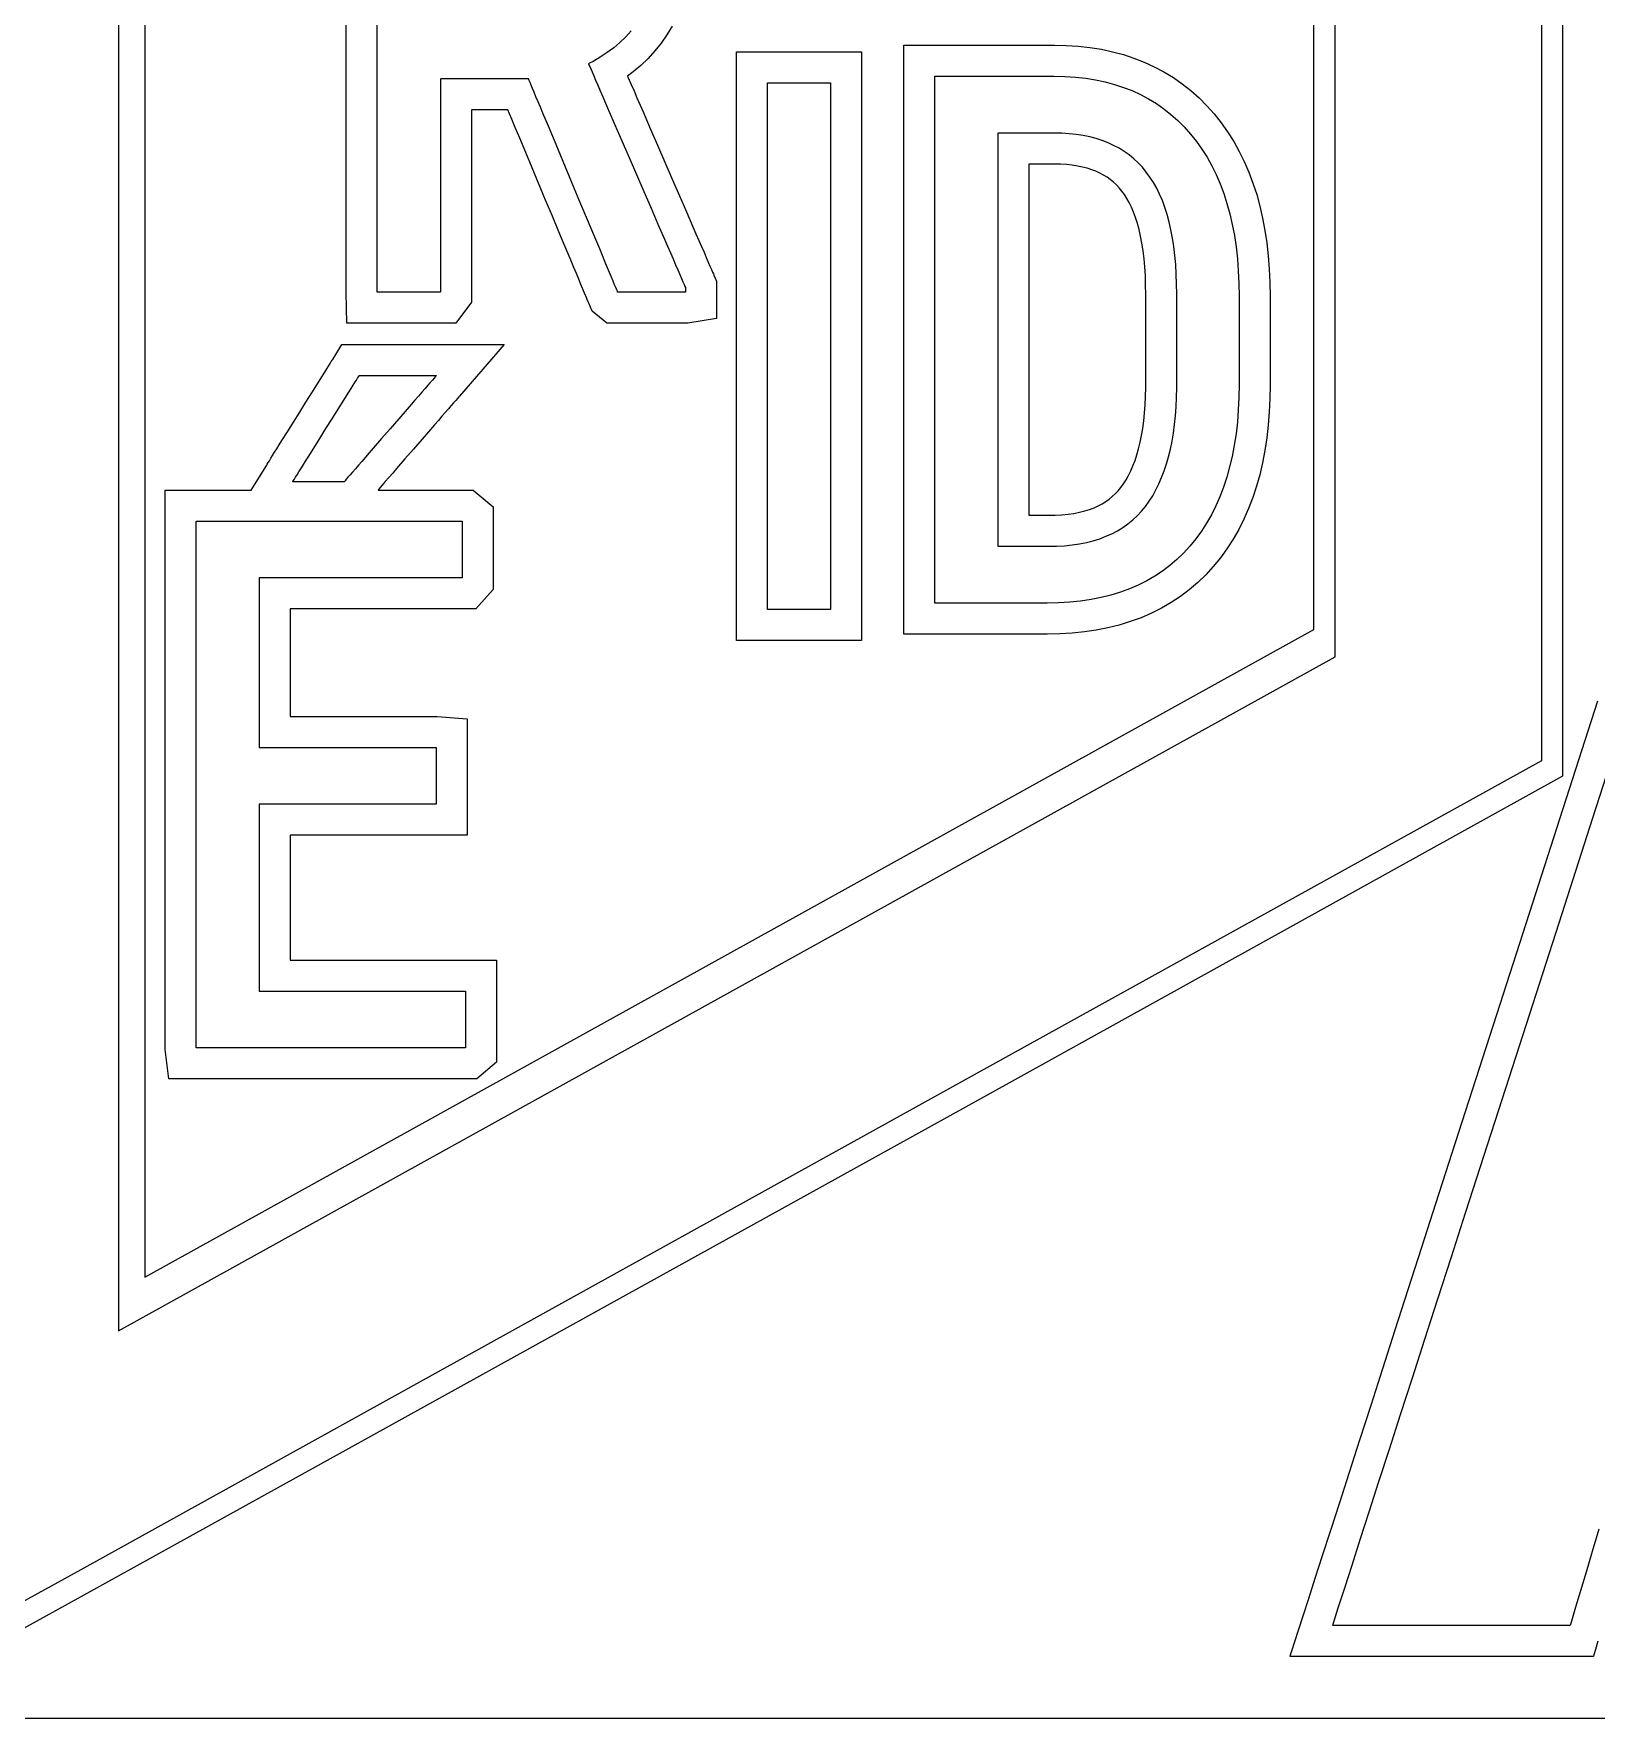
# Model space of a CAD drawing. Header units: inches. Extents: x 24 to 2828, y 12 to 613.
# Drawn here: x 516.4 to 667.7, y 12.5 to 175.6 of the extents above; entities that cross this region are included whole.
import ezdxf

# ---------------------------------------------------------------- set-up
doc = ezdxf.new("R2010")
doc.units = ezdxf.units.IN
doc.header["$MEASUREMENT"] = 0
doc.layers.add('Capa 1', color=7, linetype='Continuous', lineweight=0)

msp = doc.modelspace()

# ---------------------------------------------------------------- linework, layer by layer
at = {"color": 4}
for p, q in [((529.08, 128.36), (529.08, 131.44)), ((529.08, 131.44), (532.12, 131.44)), ((532.12, 131.44), (532.24, 131.44)), ((532.24, 131.44), (532.44, 131.44)), ((532.44, 131.44), (532.71, 131.44)), ((532.71, 131.44), (533.06, 131.44)), ((533.06, 131.44), (533.46, 131.44)), ((533.46, 131.44), (533.93, 131.44)), ((533.93, 131.44), (534.45, 131.44)), ((534.45, 131.44), (535.03, 131.44)), ((535.03, 131.44), (535.66, 131.44)), ((535.66, 131.44), (537.05, 131.44)), ((537.05, 131.44), (537.41, 131.44)), ((549.7, 131.44), (550.8, 131.44)), ((550.8, 131.44), (552.38, 131.44)), ((552.38, 131.44), (553.82, 131.44)), ((553.82, 131.44), (554.48, 131.44)), ((554.48, 131.44), (555.09, 131.44)), ((555.09, 131.44), (555.65, 131.44)), ((555.65, 131.44), (556.15, 131.44)), ((556.15, 131.44), (556.6, 131.44)), ((556.6, 131.44), (556.99, 131.44)), ((556.99, 131.44), (557.31, 131.44)), ((557.31, 131.44), (557.55, 131.44)), ((557.55, 131.44), (557.73, 131.44)), ((557.73, 131.44), (558.92, 131.44)), ((558.92, 131.44), (560.84, 129.82)), ((560.84, 129.82), (560.84, 128.35)), ((529.08, 128.12), (529.08, 128.36)), ((529.08, 127.72), (529.08, 128.12)), ((529.08, 127.18), (529.08, 127.72)), ((560.84, 128.35), (560.84, 128.21)), ((560.84, 128.21), (560.84, 128.01)), ((560.84, 128.01), (560.84, 127.77)), ((560.84, 127.77), (560.84, 127.17)), ((529.08, 126.51), (529.08, 127.18)), ((529.08, 125.7), (529.08, 126.51)), ((529.08, 124.77), (529.08, 125.7)), ((560.84, 127.17), (560.84, 126.46)), ((560.84, 126.46), (560.84, 125.69)), ((560.84, 125.69), (560.84, 124.93)), ((529.08, 123.73), (529.08, 124.77)), ((560.84, 124.93), (560.84, 124.22)), ((560.84, 124.22), (560.84, 123.62)), ((529.08, 122.59), (529.08, 123.73)), ((529.08, 121.35), (529.08, 122.59)), ((560.84, 123.62), (560.84, 123.37)), ((560.84, 123.37), (560.84, 123.18)), ((560.84, 123.18), (560.84, 123.04)), ((560.84, 123.04), (560.84, 121.8)), ((529.08, 120.02), (529.08, 121.35)), ((560.84, 121.8), (559.16, 119.94)), ((529.08, 118.61), (529.08, 120.02)), ((541.97, 119.94), (541.18, 119.94)), ((541.18, 119.94), (541.18, 119.77)), ((541.18, 119.77), (541.18, 118.79)), ((543.14, 119.94), (541.97, 119.94)), ((544.4, 119.94), (543.14, 119.94)), ((547.09, 119.94), (544.4, 119.94)), ((549.84, 119.94), (547.09, 119.94)), ((551.19, 119.94), (549.84, 119.94)), ((552.47, 119.94), (551.19, 119.94)), ((553.67, 119.94), (552.47, 119.94)), ((554.77, 119.94), (553.67, 119.94)), ((555.74, 119.94), (554.77, 119.94)), ((556.55, 119.94), (555.74, 119.94)), ((556.9, 119.94), (556.55, 119.94)), ((557.19, 119.94), (556.9, 119.94)), ((557.43, 119.94), (557.19, 119.94)), ((557.62, 119.94), (557.43, 119.94)), ((557.76, 119.94), (557.62, 119.94)), ((559.16, 119.94), (557.76, 119.94)), ((529.08, 117.12), (529.08, 118.61)), ((541.18, 118.79), (541.18, 117.74)), ((541.18, 117.74), (541.18, 115.49)), ((529.08, 115.57), (529.08, 117.12)), ((529.08, 113.96), (529.08, 115.57)), ((541.18, 115.49), (541.18, 113.19)), ((529.08, 112.3), (529.08, 113.96)), ((541.18, 113.19), (541.18, 112.07)), ((529.08, 108.86), (529.08, 112.3)), ((541.18, 112.07), (541.18, 111)), ((541.18, 111), (541.18, 109.99)), ((541.18, 109.99), (541.18, 109.51)), ((541.18, 109.51), (542.16, 109.51)), ((542.16, 109.51), (543.23, 109.51)), ((543.23, 109.51), (544.37, 109.51)), ((544.37, 109.51), (546.76, 109.51)), ((546.76, 109.51), (549.15, 109.51)), ((549.15, 109.51), (550.29, 109.51)), ((550.29, 109.51), (551.36, 109.51)), ((551.36, 109.51), (552.35, 109.51)), ((552.35, 109.51), (553.24, 109.51)), ((553.24, 109.51), (554, 109.51)), ((554, 109.51), (554.61, 109.51)), ((554.61, 109.51), (555.05, 109.51)), ((555.05, 109.51), (555.2, 109.51)), ((555.2, 109.51), (555.42, 109.51)), ((555.42, 109.51), (558.34, 109.27)), ((529.08, 105.32), (529.08, 108.86)), ((558.34, 109.27), (558.34, 106.44)), ((558.34, 106.44), (558.34, 106.32)), ((558.34, 106.32), (558.34, 106.15)), ((558.34, 106.15), (558.34, 105.65)), ((529.08, 98.18), (529.08, 105.32)), ((558.34, 105.65), (558.34, 105)), ((558.34, 105), (558.34, 104.27)), ((558.34, 104.27), (558.34, 102.75)), ((558.34, 102.75), (558.34, 102.07)), ((558.34, 102.07), (558.34, 101.51)), ((558.34, 101.51), (558.34, 101.3)), ((558.34, 101.3), (558.34, 101.14)), ((558.34, 101.14), (558.34, 101.04)), ((558.34, 101.04), (558.34, 98.01)), ((529.08, 94.7), (529.08, 98.18)), ((541.82, 98.01), (541.18, 98.01)), ((541.18, 98.01), (541.18, 97.86)), ((542.87, 98.01), (541.82, 98.01)), ((543.99, 98.01), (542.87, 98.01)), ((545.16, 98.01), (543.99, 98.01)), ((547.56, 98.01), (545.16, 98.01)), ((549.91, 98.01), (547.56, 98.01)), ((551.01, 98.01), (549.91, 98.01)), ((552.03, 98.01), (551.01, 98.01)), ((552.96, 98.01), (552.03, 98.01)), ((553.76, 98.01), (552.96, 98.01)), ((554.42, 98.01), (553.76, 98.01)), ((554.92, 98.01), (554.42, 98.01)), ((555.1, 98.01), (554.92, 98.01)), ((555.23, 98.01), (555.1, 98.01)), ((555.32, 98.01), (555.23, 98.01)), ((558.34, 98.01), (555.32, 98.01)), ((541.18, 97.86), (541.18, 96.81)), ((541.18, 96.81), (541.18, 95.68)), ((529.08, 91.36), (529.08, 94.7)), ((541.18, 95.68), (541.18, 94.48)), ((541.18, 94.48), (541.18, 91.96)), ((529.08, 89.77), (529.08, 91.36)), ((541.18, 91.96), (541.18, 89.45)), ((529.08, 88.24), (529.08, 89.77)), ((529.08, 86.78), (529.08, 88.24)), ((541.18, 89.45), (541.18, 88.25)), ((541.18, 88.25), (541.18, 87.12)), ((529.08, 85.4), (529.08, 86.78)), ((541.18, 87.12), (541.18, 86.07)), ((529.08, 84.09), (529.08, 85.4)), ((541.18, 86.07), (541.18, 85.92)), ((541.18, 85.92), (541.3, 85.92)), ((541.3, 85.92), (542.42, 85.92)), ((542.42, 85.92), (543.64, 85.92)), ((543.64, 85.92), (544.95, 85.92)), ((544.95, 85.92), (546.31, 85.92)), ((546.31, 85.92), (549.11, 85.92)), ((549.11, 85.92), (551.85, 85.92)), ((551.85, 85.92), (553.13, 85.92)), ((553.13, 85.92), (554.32, 85.92)), ((554.32, 85.92), (555.4, 85.92)), ((555.4, 85.92), (556.33, 85.92)), ((556.33, 85.92), (557.1, 85.92)), ((557.1, 85.92), (557.42, 85.92)), ((557.42, 85.92), (557.68, 85.92)), ((557.68, 85.92), (557.9, 85.92)), ((557.9, 85.92), (558.05, 85.92)), ((558.05, 85.92), (558.15, 85.92)), ((558.15, 85.92), (561.18, 85.92)), ((561.18, 85.92), (561.18, 82.89)), ((529.08, 82.88), (529.08, 84.09)), ((529.08, 81.77), (529.08, 82.88)), ((529.08, 80.77), (529.08, 81.77)), ((561.18, 82.89), (561.18, 82.79)), ((561.18, 82.79), (561.18, 82.63)), ((561.18, 82.63), (561.18, 82.42)), ((561.18, 82.42), (561.18, 81.86)), ((561.18, 81.86), (561.18, 81.18)), ((529.08, 79.88), (529.08, 80.77)), ((561.18, 81.18), (561.18, 79.66)), ((529.08, 79.12), (529.08, 79.88)), ((529.08, 78.49), (529.08, 79.12)), ((529.08, 78), (529.08, 78.49)), ((561.18, 79.66), (561.18, 78.93)), ((561.18, 78.93), (561.18, 78.28)), ((529.08, 77.65), (529.08, 78)), ((529.08, 77.27), (529.08, 77.65)), ((529.44, 74.42), (529.08, 77.27)), ((561.18, 78.28), (561.18, 77.78)), ((561.18, 77.78), (561.18, 77.61)), ((561.18, 77.61), (561.18, 77.49)), ((561.18, 77.49), (561.18, 76.03)), ((561.18, 76.03), (559.26, 74.42)), ((532.15, 74.42), (529.44, 74.42)), ((532.3, 74.42), (532.15, 74.42)), ((532.53, 74.42), (532.3, 74.42)), ((532.83, 74.42), (532.53, 74.42)), ((533.2, 74.42), (532.83, 74.42)), ((533.63, 74.42), (533.2, 74.42)), ((534.13, 74.42), (533.63, 74.42)), ((534.68, 74.42), (534.13, 74.42)), ((535.28, 74.42), (534.68, 74.42)), ((536.62, 74.42), (535.28, 74.42)), ((538.13, 74.42), (536.62, 74.42)), ((539.77, 74.42), (538.13, 74.42)), ((541.5, 74.42), (539.77, 74.42)), ((545.13, 74.42), (541.5, 74.42)), ((548.75, 74.42), (545.13, 74.42)), ((550.49, 74.42), (548.75, 74.42)), ((552.12, 74.42), (550.49, 74.42)), ((553.63, 74.42), (552.12, 74.42)), ((554.98, 74.42), (553.63, 74.42)), ((555.58, 74.42), (554.98, 74.42)), ((556.13, 74.42), (555.58, 74.42)), ((556.62, 74.42), (556.13, 74.42)), ((557.06, 74.42), (556.62, 74.42)), ((557.42, 74.42), (557.06, 74.42)), ((557.72, 74.42), (557.42, 74.42)), ((557.95, 74.42), (557.72, 74.42)), ((558.1, 74.42), (557.95, 74.42)), ((559.26, 74.42), (558.1, 74.42))]:
    msp.add_line(p, q, dxfattribs=at)
msp.add_line((823.83, 12.51), (23.83, 12.51))
at = {"layer": 'Capa 1', "color": 6}
for points in [[(578.19, 176.35), (577.67, 175.51), (577.1, 174.71), (576.49, 173.95), (575.84, 173.23), (575.14, 172.55), (574.4, 171.92), (573.86, 171.52), (573.96, 171.29), (574.21, 170.71), (574.49, 170.08), (574.77, 169.41), (575.39, 167.98), (576.06, 166.44), (576.76, 164.83), (578.19, 161.54), (578.89, 159.93), (579.56, 158.37), (580.19, 156.92), (580.48, 156.25), (580.76, 155.61), (581.02, 155.01), (581.26, 154.46), (581.47, 153.96), (581.67, 153.51), (581.83, 153.12), (581.97, 152.8), (582.09, 152.54), (582.17, 152.36), (582.21, 152.25), (582.47, 151.65), (582.47, 151.02), (582.47, 151), (582.47, 150.78), (582.47, 150.66), (582.47, 148.05), (579.71, 147.6), (579.38, 147.6), (579.21, 147.6), (578.96, 147.6), (578.64, 147.6), (578.27, 147.6), (577.4, 147.6), (575.43, 147.6), (574.5, 147.6), (574.08, 147.6), (573.71, 147.6), (573.4, 147.6), (573.16, 147.6), (572.99, 147.6), (571.85, 147.6), (570.43, 148.76), (570.11, 149.52), (570.05, 149.66), (569.96, 149.88), (569.84, 150.16), (569.7, 150.5), (569.53, 150.9), (569.34, 151.35), (569.13, 151.85), (568.9, 152.4), (568.66, 152.99), (568.39, 153.62), (567.83, 154.98), (567.22, 156.43), (566.58, 157.96), (565.92, 159.52), (564.62, 162.63), (564, 164.12), (563.42, 165.51), (562.89, 166.77), (562.65, 167.35), (562.43, 167.88), (562.28, 168.24), (561.19, 168.24), (558.74, 168.24), (558.74, 168.15), (558.74, 167.55), (558.74, 166.25), (558.74, 164.83), (558.74, 163.32), (558.74, 160.2), (558.74, 158.64), (558.74, 157.13), (558.74, 155.71), (558.74, 154.39), (558.74, 153.78), (558.74, 153.22), (558.74, 152.7), (558.74, 152.22), (558.74, 151.8), (558.74, 151.44), (558.74, 151.14), (558.74, 150.9), (558.74, 150.73), (558.74, 149.62), (557.22, 147.6), (555.62, 147.6), (555.44, 147.6), (555.2, 147.6), (554.89, 147.6), (554.53, 147.6), (554.13, 147.6), (553.25, 147.6), (551.41, 147.6), (550.62, 147.6), (550.29, 147.6), (550.01, 147.6), (549.8, 147.6), (549.66, 147.6), (546.68, 147.6), (546.61, 150.58), (546.61, 150.67), (546.61, 150.78), (546.61, 150.93), (546.61, 151.13), (546.61, 151.37), (546.61, 151.65), (546.61, 151.97), (546.61, 152.73), (546.61, 153.64), (546.61, 154.69), (546.61, 155.87), (546.61, 157.17), (546.61, 158.58), (546.61, 160.08), (546.61, 161.67), (546.61, 163.35), (546.61, 165.09), (546.61, 166.89), (546.61, 168.74), (546.61, 172.54), (546.61, 180.28)], [(667.9, 30.83), (667.25, 28.65), (666.66, 26.65), (666.12, 24.85), (665.65, 23.26), (665.25, 21.91), (665.13, 21.5), (664.66, 21.5), (662.78, 21.5), (660.56, 21.5), (658.08, 21.5), (652.68, 21.5), (647.29, 21.5), (644.81, 21.5), (642.59, 21.5), (642.12, 21.5), (642.13, 21.53), (642.67, 23.2), (643.29, 25.15), (644, 27.35), (644.79, 29.81), (645.66, 32.5), (646.6, 35.43), (647.62, 38.57), (648.7, 41.92), (649.84, 45.47), (651.04, 49.21), (652.3, 53.12), (653.62, 57.2), (654.98, 61.44), (657.85, 70.34), (660.88, 79.73), (664.04, 89.55), (667.31, 99.7), (670.66, 110.1)]]:
    msp.add_lwpolyline(points, dxfattribs=at)
at = {"layer": 'Capa 1', "color": 4}
for points in [[(574.21, 175.9), (573.68, 175.32), (573.12, 174.77), (572.52, 174.26), (571.89, 173.79), (571.22, 173.35), (570.52, 172.94), (570.16, 172.76), (570.07, 172.71), (570.08, 172.7), (570.12, 172.62), (570.19, 172.46), (570.29, 172.22), (570.42, 171.92), (570.58, 171.55), (570.76, 171.12), (570.97, 170.63), (571.21, 170.1), (571.46, 169.51), (571.73, 168.89), (572.02, 168.22), (572.64, 166.79), (573.31, 165.25), (574.01, 163.64), (575.43, 160.35), (576.13, 158.73), (576.8, 157.18), (577.43, 155.73), (577.73, 155.05), (578, 154.41), (578.26, 153.82), (578.5, 153.26), (578.72, 152.76), (578.91, 152.32), (579.08, 151.93), (579.22, 151.6), (579.33, 151.35), (579.41, 151.16), (579.46, 151.05), (579.47, 151.02), (579.47, 151.02), (579.47, 151), (579.47, 150.78), (579.47, 150.66), (579.47, 150.61), (579.47, 150.6), (579.38, 150.6), (579.21, 150.6), (578.96, 150.6), (578.64, 150.6), (578.27, 150.6), (577.4, 150.6), (575.43, 150.6), (574.5, 150.6), (574.08, 150.6), (573.71, 150.6), (573.4, 150.6), (573.16, 150.6), (572.99, 150.6), (572.91, 150.6), (572.9, 150.61), (572.88, 150.68), (572.82, 150.82), (572.73, 151.04), (572.61, 151.31), (572.47, 151.66), (572.3, 152.06), (572.11, 152.51), (571.9, 153.01), (571.67, 153.56), (571.42, 154.15), (571.16, 154.78), (570.59, 156.14), (569.98, 157.59), (569.35, 159.12), (568.69, 160.68), (567.39, 163.79), (566.77, 165.27), (566.19, 166.66), (565.66, 167.93), (565.42, 168.5), (565.2, 169.03), (564.99, 169.52), (564.81, 169.95), (564.66, 170.33), (564.52, 170.65), (564.42, 170.9), (564.34, 171.09), (564.29, 171.2), (564.27, 171.24), (564.27, 171.24), (564.21, 171.24), (564.03, 171.24), (563.74, 171.24), (563.36, 171.24), (562.9, 171.24), (562.38, 171.24), (561.19, 171.24), (558.63, 171.24), (558.03, 171.24), (557.47, 171.24), (556.96, 171.24), (556.53, 171.24), (556.18, 171.24), (555.92, 171.24), (555.77, 171.24), (555.74, 171.23), (555.74, 171.14), (555.74, 170.98), (555.74, 170.75), (555.74, 170.46), (555.74, 170.1), (555.74, 169.69), (555.74, 169.23), (555.74, 168.71), (555.74, 168.15), (555.74, 167.55), (555.74, 166.25), (555.74, 164.83), (555.74, 163.32), (555.74, 160.2), (555.74, 158.64), (555.74, 157.13), (555.74, 155.71), (555.74, 154.39), (555.74, 153.78), (555.74, 153.22), (555.74, 152.7), (555.74, 152.22), (555.74, 151.8), (555.74, 151.44), (555.74, 151.14), (555.74, 150.9), (555.74, 150.73), (555.74, 150.63), (555.72, 150.6), (555.62, 150.6), (555.44, 150.6), (555.2, 150.6), (554.89, 150.6), (554.53, 150.6), (554.13, 150.6), (553.25, 150.6), (551.41, 150.6), (550.62, 150.6), (550.29, 150.6), (550.01, 150.6), (549.8, 150.6), (549.66, 150.6), (549.61, 150.6), (549.61, 150.62), (549.61, 150.67), (549.61, 150.78), (549.61, 150.93), (549.61, 151.13), (549.61, 151.37), (549.61, 151.65), (549.61, 151.97), (549.61, 152.73), (549.61, 153.64), (549.61, 154.69), (549.61, 155.87), (549.61, 157.17), (549.61, 158.58), (549.61, 160.08), (549.61, 161.67), (549.61, 163.35), (549.61, 165.09), (549.61, 166.89), (549.61, 168.74), (549.61, 172.54), (549.61, 180.28)], [(537.41, 131.44), (538.92, 133.86), (538.97, 133.95), (539.06, 134.09), (539.18, 134.28), (539.32, 134.51), (539.49, 134.78), (539.69, 135.09), (539.91, 135.44), (540.14, 135.82), (540.39, 136.22), (540.94, 137.09), (541.52, 138.02), (542.12, 138.98), (542.72, 139.94), (543.3, 140.86), (543.84, 141.73), (544.09, 142.14), (544.33, 142.51), (544.54, 142.86), (544.74, 143.17), (544.91, 143.44), (545.06, 143.68), (545.17, 143.87), (545.26, 144), (545.31, 144.09), (546.21, 145.53), (547.9, 145.53), (547.96, 145.53), (548.06, 145.53), (548.2, 145.53), (548.37, 145.53), (548.57, 145.53), (549.04, 145.53), (549.61, 145.53), (550.24, 145.53), (551.61, 145.53), (552.98, 145.53), (553.61, 145.53), (554.18, 145.53), (554.66, 145.53), (554.85, 145.53), (555.02, 145.53), (555.16, 145.53), (555.26, 145.53), (555.32, 145.53), (561.92, 145.53), (557.59, 140.53), (557.51, 140.45), (557.39, 140.31), (557.23, 140.12), (557.02, 139.89), (556.79, 139.61), (556.52, 139.3), (556.21, 138.95), (555.89, 138.58), (555.54, 138.17), (555.17, 137.75), (554.78, 137.3), (553.98, 136.37), (553.14, 135.41), (552.31, 134.45), (551.5, 133.52), (551.12, 133.08), (550.75, 132.65), (550.4, 132.25), (550.07, 131.87), (549.77, 131.52), (549.7, 131.44)]]:
    msp.add_lwpolyline(points, dxfattribs=at)
for points in [[(596.51, 116.87), (593.49, 116.87), (593.44, 116.87), (593.35, 116.87), (593.24, 116.87), (593.11, 116.87), (592.94, 116.87), (592.55, 116.87), (592.09, 116.87), (591.58, 116.87), (590.46, 116.87), (589.34, 116.87), (588.82, 116.87), (588.36, 116.87), (587.97, 116.87), (587.81, 116.87), (587.67, 116.87), (587.56, 116.87), (587.47, 116.87), (587.42, 116.87), (584.41, 116.87), (584.41, 119.9), (584.41, 120.01), (584.41, 120.19), (584.41, 120.44), (584.41, 120.75), (584.41, 121.13), (584.41, 121.56), (584.41, 122.06), (584.41, 122.61), (584.41, 123.21), (584.41, 123.87), (584.41, 124.57), (584.41, 125.33), (584.41, 126.12), (584.41, 126.96), (584.41, 127.84), (584.41, 128.75), (584.41, 129.7), (584.41, 130.69), (584.41, 131.7), (584.41, 132.74), (584.41, 133.81), (584.41, 136.01), (584.41, 138.28), (584.41, 140.62), (584.41, 145.38), (584.41, 150.13), (584.41, 152.47), (584.41, 154.74), (584.41, 156.94), (584.41, 158.01), (584.41, 159.05), (584.41, 160.07), (584.41, 161.05), (584.41, 162), (584.41, 162.91), (584.41, 163.79), (584.41, 164.63), (584.41, 165.42), (584.41, 166.18), (584.41, 166.88), (584.41, 167.54), (584.41, 168.14), (584.41, 168.69), (584.41, 169.19), (584.41, 169.62), (584.41, 170), (584.41, 170.31), (584.41, 170.56), (584.41, 170.74), (584.41, 170.85), (584.41, 173.88), (587.42, 173.88), (587.47, 173.88), (587.56, 173.88), (587.67, 173.88), (587.81, 173.88), (587.97, 173.88), (588.36, 173.88), (588.82, 173.88), (589.34, 173.88), (590.46, 173.88), (591.58, 173.88), (592.09, 173.88), (592.55, 173.88), (592.94, 173.88), (593.11, 173.88), (593.24, 173.88), (593.35, 173.88), (593.44, 173.88), (593.49, 173.88), (596.51, 173.88), (596.51, 170.85), (596.51, 170.74), (596.51, 170.56), (596.51, 170.31), (596.51, 170), (596.51, 169.62), (596.51, 169.19), (596.51, 168.69), (596.51, 168.14), (596.51, 167.54), (596.51, 166.88), (596.51, 166.18), (596.51, 165.42), (596.51, 164.63), (596.51, 163.79), (596.51, 162.91), (596.51, 162), (596.51, 161.05), (596.51, 160.07), (596.51, 159.05), (596.51, 158.01), (596.51, 156.94), (596.51, 154.74), (596.51, 152.47), (596.51, 150.13), (596.51, 145.38), (596.51, 140.62), (596.51, 138.28), (596.51, 136.01), (596.51, 133.81), (596.51, 132.74), (596.51, 131.7), (596.51, 130.69), (596.51, 129.7), (596.51, 128.75), (596.51, 127.84), (596.51, 126.96), (596.51, 126.12), (596.51, 125.33), (596.51, 124.57), (596.51, 123.87), (596.51, 123.21), (596.51, 122.61), (596.51, 122.06), (596.51, 121.56), (596.51, 121.13), (596.51, 120.75), (596.51, 120.44), (596.51, 120.19), (596.51, 120.01), (596.51, 119.9)], [(609.7, 166), (609.7, 165.97), (609.7, 165.89), (609.7, 165.75), (609.7, 165.55), (609.7, 165.31), (609.7, 165.01), (609.7, 164.67), (609.7, 164.28), (609.7, 163.85), (609.7, 163.38), (609.7, 162.86), (609.7, 162.31), (609.7, 161.72), (609.7, 161.1), (609.7, 160.44), (609.7, 159.75), (609.7, 159.03), (609.7, 158.29), (609.7, 157.52), (609.7, 156.72), (609.7, 155.07), (609.7, 153.34), (609.7, 151.56), (609.7, 149.73), (609.7, 145.99), (609.7, 142.26), (609.7, 140.43), (609.7, 138.65), (609.7, 136.92), (609.7, 135.27), (609.7, 134.47), (609.7, 133.7), (609.7, 132.96), (609.7, 132.24), (609.7, 131.55), (609.7, 130.89), (609.7, 130.27), (609.7, 129.68), (609.7, 129.13), (609.7, 128.61), (609.7, 128.14), (609.7, 127.71), (609.7, 127.32), (609.7, 126.97), (609.7, 126.68), (609.7, 126.44), (609.7, 126.24), (609.7, 126.1), (609.7, 126.01), (609.7, 125.99), (609.71, 125.99), (609.75, 125.99), (609.82, 125.99), (609.91, 125.99), (610.15, 125.99), (610.47, 125.99), (610.84, 125.99), (611.25, 125.99), (612.15, 125.99), (613.05, 125.99), (613.46, 125.99), (613.83, 125.99), (614.15, 125.99), (614.39, 125.99), (614.48, 125.99), (614.55, 125.99), (614.59, 125.99), (614.6, 125.99), (615.39, 126), (616.15, 126.05), (616.89, 126.12), (617.6, 126.23), (618.28, 126.36), (618.94, 126.53), (619.57, 126.73), (620.17, 126.96), (620.74, 127.21), (621.29, 127.5), (621.81, 127.82), (622.3, 128.17), (622.77, 128.55), (623.2, 128.95), (623.62, 129.39), (624, 129.86), (624.36, 130.36), (624.7, 130.89), (625.01, 131.45), (625.3, 132.03), (625.57, 132.65), (625.82, 133.29), (626.04, 133.97), (626.24, 134.67), (626.42, 135.4), (626.58, 136.17), (626.71, 136.96), (626.82, 137.78), (626.91, 138.63), (626.97, 139.5), (627.01, 140.41), (627.03, 141.35), (627.03, 141.37), (627.03, 141.45), (627.03, 141.57), (627.03, 141.74), (627.03, 141.94), (627.03, 142.18), (627.03, 142.46), (627.03, 142.76), (627.03, 143.09), (627.03, 143.45), (627.03, 144.21), (627.03, 145.03), (627.03, 145.87), (627.03, 146.72), (627.03, 147.53), (627.03, 148.3), (627.03, 148.65), (627.03, 148.98), (627.03, 149.29), (627.03, 149.56), (627.03, 149.8), (627.03, 150.01), (627.03, 150.17), (627.03, 150.29), (627.03, 150.37), (627.03, 150.4), (627.02, 151.39), (626.99, 152.34), (626.93, 153.27), (626.85, 154.16), (626.75, 155.02), (626.62, 155.84), (626.47, 156.63), (626.3, 157.39), (626.1, 158.11), (625.88, 158.8), (625.64, 159.46), (625.37, 160.08), (625.09, 160.67), (624.77, 161.22), (624.44, 161.74), (624.08, 162.23), (623.7, 162.69), (623.3, 163.12), (622.87, 163.51), (622.42, 163.88), (621.95, 164.22), (621.45, 164.53), (620.92, 164.81), (620.38, 165.06), (619.81, 165.28), (619.22, 165.47), (618.6, 165.63), (617.96, 165.77), (617.3, 165.87), (616.61, 165.94), (615.9, 165.99), (615.17, 166), (615.15, 166), (615.11, 166), (615.03, 166), (614.93, 166), (614.81, 166), (614.66, 166), (614.31, 166), (613.9, 166), (613.44, 166), (612.43, 166), (611.43, 166), (610.97, 166), (610.55, 166), (610.2, 166), (610.06, 166), (609.93, 166), (609.83, 166), (609.76, 166), (609.72, 166), (609.7, 166)]]:
    msp.add_lwpolyline(points, close=True, dxfattribs=at)
at = {"layer": 'Capa 1', "color": 6}
msp.add_lwpolyline([(600.6, 117.49), (600.6, 120.52), (600.6, 120.63), (600.6, 120.81), (600.6, 121.06), (600.6, 121.37), (600.6, 121.75), (600.6, 122.18), (600.6, 122.68), (600.6, 123.23), (600.6, 123.83), (600.6, 124.49), (600.6, 125.19), (600.6, 125.95), (600.6, 126.74), (600.6, 127.58), (600.6, 128.46), (600.6, 129.37), (600.6, 130.32), (600.6, 131.31), (600.6, 132.32), (600.6, 134.43), (600.6, 136.63), (600.6, 138.9), (600.6, 141.24), (600.6, 146), (600.6, 150.75), (600.6, 153.09), (600.6, 155.36), (600.6, 157.56), (600.6, 159.67), (600.6, 160.68), (600.6, 161.67), (600.6, 162.62), (600.6, 163.53), (600.6, 164.41), (600.6, 165.25), (600.6, 166.04), (600.6, 166.8), (600.6, 167.5), (600.6, 168.16), (600.6, 168.76), (600.6, 169.31), (600.6, 169.81), (600.6, 170.24), (600.6, 170.62), (600.6, 170.93), (600.6, 171.18), (600.6, 171.36), (600.6, 171.47), (600.6, 174.5), (603.63, 174.5), (603.73, 174.5), (603.89, 174.5), (604.1, 174.5), (604.36, 174.5), (604.67, 174.5), (605.02, 174.5), (605.41, 174.5), (605.83, 174.5), (606.28, 174.5), (607.26, 174.5), (608.3, 174.5), (609.38, 174.5), (610.46, 174.5), (611.51, 174.5), (612.48, 174.5), (612.94, 174.5), (613.36, 174.5), (613.75, 174.5), (614.1, 174.5), (614.41, 174.5), (614.67, 174.5), (614.88, 174.5), (615.04, 174.5), (615.13, 174.5), (615.2, 174.5), (616.34, 174.48), (617.49, 174.41), (618.62, 174.28), (619.73, 174.11), (620.81, 173.88), (621.86, 173.6), (622.89, 173.26), (623.89, 172.87), (624.86, 172.43), (625.79, 171.93), (626.7, 171.38), (627.57, 170.77), (628.4, 170.11), (629.19, 169.41), (629.95, 168.65), (630.66, 167.85), (631.34, 167), (631.96, 166.11), (632.55, 165.19), (633.08, 164.23), (633.57, 163.24), (634.01, 162.21), (634.41, 161.15), (634.77, 160.05), (635.08, 158.93), (635.34, 157.77), (635.57, 156.58), (635.75, 155.37), (635.89, 154.12), (635.99, 152.84), (636.05, 151.54), (636.07, 150.22), (636.07, 150.17), (636.07, 150.1), (636.07, 149.99), (636.07, 149.83), (636.07, 149.64), (636.07, 149.41), (636.07, 148.86), (636.07, 148.22), (636.07, 147.49), (636.07, 145.92), (636.07, 144.35), (636.07, 143.63), (636.07, 142.98), (636.07, 142.44), (636.07, 142.21), (636.07, 142.02), (636.07, 141.86), (636.07, 141.74), (636.07, 141.67), (636.07, 141.63), (636.05, 140.31), (635.99, 139), (635.89, 137.72), (635.74, 136.48), (635.56, 135.26), (635.33, 134.08), (635.06, 132.92), (634.75, 131.8), (634.39, 130.71), (633.98, 129.65), (633.53, 128.62), (633.03, 127.63), (632.49, 126.68), (631.89, 125.76), (631.26, 124.88), (630.57, 124.04), (629.84, 123.24), (629.06, 122.49), (628.24, 121.79), (627.38, 121.14), (626.48, 120.54), (625.55, 120), (624.58, 119.51), (623.57, 119.08), (622.53, 118.7), (621.47, 118.37), (620.37, 118.1), (619.24, 117.87), (618.09, 117.7), (616.91, 117.58), (615.7, 117.51), (614.49, 117.49), (614.43, 117.49), (614.34, 117.49), (614.2, 117.49), (614, 117.49), (613.75, 117.49), (613.46, 117.49), (613.13, 117.49), (612.77, 117.49), (611.95, 117.49), (611.03, 117.49), (610.05, 117.49), (609.03, 117.49), (608.02, 117.49), (607.04, 117.49), (606.12, 117.49), (605.3, 117.49), (604.93, 117.49), (604.6, 117.49), (604.31, 117.49), (604.07, 117.49), (603.87, 117.49), (603.72, 117.49), (603.63, 117.49)], close=True, dxfattribs=at)
at = {"layer": 'Capa 1', "color": 5}
msp.add_lwpolyline([(603.6, 120.49), (603.6, 120.52), (603.6, 120.63), (603.6, 120.81), (603.6, 121.06), (603.6, 121.37), (603.6, 121.75), (603.6, 122.18), (603.6, 122.68), (603.6, 123.23), (603.6, 123.83), (603.6, 124.49), (603.6, 125.19), (603.6, 125.95), (603.6, 126.74), (603.6, 127.58), (603.6, 128.46), (603.6, 129.37), (603.6, 130.32), (603.6, 131.31), (603.6, 132.32), (603.6, 134.43), (603.6, 136.63), (603.6, 138.9), (603.6, 141.24), (603.6, 146), (603.6, 150.75), (603.6, 153.09), (603.6, 155.36), (603.6, 157.56), (603.6, 159.67), (603.6, 160.68), (603.6, 161.67), (603.6, 162.62), (603.6, 163.53), (603.6, 164.41), (603.6, 165.25), (603.6, 166.04), (603.6, 166.8), (603.6, 167.5), (603.6, 168.16), (603.6, 168.76), (603.6, 169.31), (603.6, 169.81), (603.6, 170.24), (603.6, 170.62), (603.6, 170.93), (603.6, 171.18), (603.6, 171.36), (603.6, 171.47), (603.6, 171.5), (603.63, 171.5), (603.73, 171.5), (603.89, 171.5), (604.1, 171.5), (604.36, 171.5), (604.67, 171.5), (605.02, 171.5), (605.41, 171.5), (605.83, 171.5), (606.28, 171.5), (607.26, 171.5), (608.3, 171.5), (609.38, 171.5), (610.46, 171.5), (611.51, 171.5), (612.48, 171.5), (612.94, 171.5), (613.36, 171.5), (613.75, 171.5), (614.1, 171.5), (614.41, 171.5), (614.67, 171.5), (614.88, 171.5), (615.04, 171.5), (615.13, 171.5), (615.17, 171.5), (616.21, 171.48), (617.23, 171.42), (618.22, 171.31), (619.18, 171.16), (620.11, 170.96), (621.01, 170.72), (621.88, 170.43), (622.72, 170.11), (623.53, 169.74), (624.31, 169.32), (625.06, 168.86), (625.78, 168.36), (626.47, 167.81), (627.13, 167.22), (627.76, 166.59), (628.37, 165.91), (628.94, 165.2), (629.47, 164.45), (629.96, 163.66), (630.42, 162.84), (630.85, 161.98), (631.23, 161.08), (631.58, 160.16), (631.89, 159.19), (632.17, 158.19), (632.41, 157.16), (632.61, 156.09), (632.77, 154.98), (632.9, 153.84), (632.99, 152.66), (633.05, 151.45), (633.07, 150.2), (633.07, 150.17), (633.07, 150.1), (633.07, 149.99), (633.07, 149.83), (633.07, 149.64), (633.07, 149.41), (633.07, 148.86), (633.07, 148.22), (633.07, 147.49), (633.07, 145.92), (633.07, 144.35), (633.07, 143.63), (633.07, 142.98), (633.07, 142.44), (633.07, 142.21), (633.07, 142.02), (633.07, 141.86), (633.07, 141.74), (633.07, 141.67), (633.07, 141.65), (633.05, 140.4), (632.99, 139.19), (632.9, 138.01), (632.77, 136.87), (632.6, 135.77), (632.4, 134.7), (632.15, 133.67), (631.88, 132.67), (631.56, 131.71), (631.21, 130.79), (630.81, 129.9), (630.39, 129.05), (629.92, 128.24), (629.42, 127.46), (628.88, 126.71), (628.3, 126), (627.69, 125.34), (627.04, 124.71), (626.36, 124.13), (625.65, 123.59), (624.9, 123.09), (624.12, 122.64), (623.31, 122.23), (622.46, 121.87), (621.58, 121.54), (620.66, 121.26), (619.71, 121.02), (618.73, 120.83), (617.71, 120.68), (616.67, 120.57), (615.58, 120.51), (614.47, 120.49), (614.43, 120.49), (614.34, 120.49), (614.2, 120.49), (614, 120.49), (613.75, 120.49), (613.46, 120.49), (613.13, 120.49), (612.77, 120.49), (611.95, 120.49), (611.03, 120.49), (610.05, 120.49), (609.03, 120.49), (608.02, 120.49), (607.04, 120.49), (606.12, 120.49), (605.3, 120.49), (604.93, 120.49), (604.6, 120.49), (604.31, 120.49), (604.07, 120.49), (603.87, 120.49), (603.72, 120.49), (603.63, 120.49), (603.6, 120.49)], close=True, dxfattribs=at)
at = {"layer": 'Capa 1', "color": 1}
for points in [[(593.51, 119.87), (593.49, 119.87), (593.44, 119.87), (593.35, 119.87), (593.24, 119.87), (593.11, 119.87), (592.94, 119.87), (592.55, 119.87), (592.09, 119.87), (591.58, 119.87), (590.46, 119.87), (589.34, 119.87), (588.82, 119.87), (588.36, 119.87), (587.97, 119.87), (587.81, 119.87), (587.67, 119.87), (587.56, 119.87), (587.47, 119.87), (587.42, 119.87), (587.41, 119.87), (587.41, 119.9), (587.41, 120.01), (587.41, 120.19), (587.41, 120.44), (587.41, 120.75), (587.41, 121.13), (587.41, 121.56), (587.41, 122.06), (587.41, 122.61), (587.41, 123.21), (587.41, 123.87), (587.41, 124.57), (587.41, 125.33), (587.41, 126.12), (587.41, 126.96), (587.41, 127.84), (587.41, 128.75), (587.41, 129.7), (587.41, 130.69), (587.41, 131.7), (587.41, 132.74), (587.41, 133.81), (587.41, 136.01), (587.41, 138.28), (587.41, 140.62), (587.41, 145.38), (587.41, 150.13), (587.41, 152.47), (587.41, 154.74), (587.41, 156.94), (587.41, 158.01), (587.41, 159.05), (587.41, 160.07), (587.41, 161.05), (587.41, 162), (587.41, 162.91), (587.41, 163.79), (587.41, 164.63), (587.41, 165.42), (587.41, 166.18), (587.41, 166.88), (587.41, 167.54), (587.41, 168.14), (587.41, 168.69), (587.41, 169.19), (587.41, 169.62), (587.41, 170), (587.41, 170.31), (587.41, 170.56), (587.41, 170.74), (587.41, 170.85), (587.41, 170.88), (587.42, 170.88), (587.47, 170.88), (587.56, 170.88), (587.67, 170.88), (587.81, 170.88), (587.97, 170.88), (588.36, 170.88), (588.82, 170.88), (589.34, 170.88), (590.46, 170.88), (591.58, 170.88), (592.09, 170.88), (592.55, 170.88), (592.94, 170.88), (593.11, 170.88), (593.24, 170.88), (593.35, 170.88), (593.44, 170.88), (593.49, 170.88), (593.51, 170.88), (593.51, 170.85), (593.51, 170.74), (593.51, 170.56), (593.51, 170.31), (593.51, 170), (593.51, 169.62), (593.51, 169.19), (593.51, 168.69), (593.51, 168.14), (593.51, 167.54), (593.51, 166.88), (593.51, 166.18), (593.51, 165.42), (593.51, 164.63), (593.51, 163.79), (593.51, 162.91), (593.51, 162), (593.51, 161.05), (593.51, 160.07), (593.51, 159.05), (593.51, 158.01), (593.51, 156.94), (593.51, 154.74), (593.51, 152.47), (593.51, 150.13), (593.51, 145.38), (593.51, 140.62), (593.51, 138.28), (593.51, 136.01), (593.51, 133.81), (593.51, 132.74), (593.51, 131.7), (593.51, 130.69), (593.51, 129.7), (593.51, 128.75), (593.51, 127.84), (593.51, 126.96), (593.51, 126.12), (593.51, 125.33), (593.51, 124.57), (593.51, 123.87), (593.51, 123.21), (593.51, 122.61), (593.51, 122.06), (593.51, 121.56), (593.51, 121.13), (593.51, 120.75), (593.51, 120.44), (593.51, 120.19), (593.51, 120.01), (593.51, 119.9), (593.51, 119.87)], [(612.7, 163), (612.7, 162.86), (612.7, 162.31), (612.7, 161.72), (612.7, 161.1), (612.7, 160.44), (612.7, 159.75), (612.7, 159.03), (612.7, 158.29), (612.7, 157.52), (612.7, 156.72), (612.7, 155.07), (612.7, 153.34), (612.7, 151.56), (612.7, 149.73), (612.7, 145.99), (612.7, 142.26), (612.7, 140.43), (612.7, 138.65), (612.7, 136.92), (612.7, 135.27), (612.7, 134.47), (612.7, 133.7), (612.7, 132.96), (612.7, 132.24), (612.7, 131.55), (612.7, 130.89), (612.7, 130.27), (612.7, 129.68), (612.7, 129.13), (612.7, 128.99), (613.05, 128.99), (613.46, 128.99), (613.83, 128.99), (614.15, 128.99), (614.39, 128.99), (614.48, 128.99), (614.55, 128.99), (614.57, 128.99), (615.27, 129), (615.91, 129.04), (616.52, 129.1), (617.08, 129.18), (617.62, 129.29), (618.12, 129.42), (618.59, 129.56), (619.02, 129.73), (619.43, 129.91), (619.8, 130.11), (620.16, 130.33), (620.49, 130.56), (620.79, 130.81), (621.08, 131.08), (621.36, 131.37), (621.62, 131.69), (621.88, 132.05), (622.12, 132.43), (622.36, 132.85), (622.58, 133.3), (622.79, 133.78), (622.99, 134.3), (623.17, 134.85), (623.34, 135.44), (623.49, 136.06), (623.63, 136.71), (623.74, 137.4), (623.84, 138.13), (623.92, 138.89), (623.98, 139.68), (624.02, 140.51), (624.03, 141.38), (624.03, 141.45), (624.03, 141.57), (624.03, 141.74), (624.03, 141.94), (624.03, 142.18), (624.03, 142.46), (624.03, 142.76), (624.03, 143.09), (624.03, 143.45), (624.03, 144.21), (624.03, 145.03), (624.03, 145.87), (624.03, 146.72), (624.03, 147.53), (624.03, 148.3), (624.03, 148.65), (624.03, 148.98), (624.03, 149.29), (624.03, 149.56), (624.03, 149.8), (624.03, 150.01), (624.03, 150.17), (624.03, 150.29), (624.03, 150.37), (624.03, 150.38), (624.02, 151.32), (623.99, 152.2), (623.94, 153.04), (623.87, 153.84), (623.77, 154.61), (623.66, 155.33), (623.53, 156.02), (623.38, 156.66), (623.22, 157.26), (623.04, 157.83), (622.85, 158.35), (622.64, 158.83), (622.43, 159.27), (622.2, 159.68), (621.96, 160.05), (621.72, 160.38), (621.46, 160.69), (621.19, 160.98), (620.9, 161.25), (620.6, 161.5), (620.28, 161.72), (619.95, 161.93), (619.59, 162.12), (619.21, 162.3), (618.81, 162.45), (618.37, 162.59), (617.91, 162.71), (617.43, 162.81), (616.91, 162.89), (616.36, 162.95), (615.78, 162.99), (615.14, 163), (615.11, 163), (615.03, 163), (614.93, 163), (614.81, 163), (614.66, 163), (614.31, 163), (613.9, 163), (613.44, 163)], [(547.88, 142.53), (547.9, 142.53), (547.96, 142.53), (548.06, 142.53), (548.2, 142.53), (548.37, 142.53), (548.57, 142.53), (549.04, 142.53), (549.61, 142.53), (550.24, 142.53), (551.61, 142.53), (552.98, 142.53), (553.61, 142.53), (554.18, 142.53), (554.66, 142.53), (554.85, 142.53), (555.02, 142.53), (555.16, 142.53), (555.26, 142.53), (555.32, 142.53), (555.34, 142.53), (555.32, 142.5), (555.24, 142.41), (555.12, 142.27), (554.96, 142.09), (554.76, 141.85), (554.52, 141.58), (554.25, 141.27), (553.95, 140.92), (553.62, 140.54), (553.27, 140.14), (552.9, 139.71), (552.52, 139.27), (551.71, 138.34), (550.88, 137.38), (550.04, 136.42), (549.24, 135.49), (548.85, 135.04), (548.48, 134.62), (548.13, 134.21), (547.81, 133.84), (547.51, 133.49), (547.23, 133.18), (547, 132.9), (546.79, 132.67), (546.63, 132.48), (546.51, 132.34), (546.44, 132.26), (546.41, 132.23), (546.4, 132.23), (546.35, 132.23), (546.2, 132.23), (545.95, 132.23), (545.63, 132.23), (545.26, 132.23), (544.84, 132.23), (543.93, 132.23), (543.02, 132.24), (542.6, 132.24), (542.22, 132.24), (541.9, 132.24), (541.66, 132.24), (541.5, 132.24), (541.46, 132.24), (541.44, 132.24), (541.46, 132.27), (541.52, 132.36), (541.6, 132.5), (541.72, 132.68), (541.87, 132.92), (542.04, 133.19), (542.23, 133.5), (542.45, 133.85), (542.68, 134.23), (542.94, 134.63), (543.48, 135.5), (544.06, 136.43), (544.66, 137.39), (545.26, 138.34), (545.84, 139.27), (546.38, 140.14), (546.64, 140.55), (546.87, 140.92), (547.09, 141.27), (547.28, 141.58), (547.45, 141.85), (547.6, 142.09), (547.72, 142.27), (547.8, 142.41), (547.86, 142.5), (547.88, 142.53)], [(555.34, 101.01), (555.32, 101.01), (555.23, 101.01), (555.1, 101.01), (554.92, 101.01), (554.42, 101.01), (553.76, 101.01), (552.96, 101.01), (552.03, 101.01), (551.01, 101.01), (549.91, 101.01), (547.56, 101.01), (545.16, 101.01), (543.99, 101.01), (542.87, 101.01), (541.82, 101.01), (540.86, 101.01), (540.01, 101.01), (539.3, 101.01), (538.75, 101.01), (538.54, 101.01), (538.37, 101.01), (538.25, 101.01), (538.19, 101.01), (538.18, 101), (538.18, 100.95), (538.18, 100.85), (538.18, 100.69), (538.18, 100.48), (538.18, 100.23), (538.18, 99.59), (538.18, 98.79), (538.18, 97.86), (538.18, 96.81), (538.18, 95.68), (538.18, 94.48), (538.18, 91.96), (538.18, 89.45), (538.18, 88.25), (538.18, 87.12), (538.18, 86.07), (538.18, 85.14), (538.18, 84.34), (538.18, 83.7), (538.18, 83.45), (538.18, 83.24), (538.18, 83.08), (538.18, 82.98), (538.18, 82.93), (538.19, 82.92), (538.27, 82.92), (538.4, 82.92), (538.59, 82.92), (538.84, 82.92), (539.14, 82.92), (539.49, 82.92), (540.32, 82.92), (541.3, 82.92), (542.42, 82.92), (543.64, 82.92), (544.95, 82.92), (546.31, 82.92), (549.11, 82.92), (551.85, 82.92), (553.13, 82.92), (554.32, 82.92), (555.4, 82.92), (556.33, 82.92), (557.1, 82.92), (557.42, 82.92), (557.68, 82.92), (557.9, 82.92), (558.05, 82.92), (558.15, 82.92), (558.18, 82.92), (558.18, 82.89), (558.18, 82.79), (558.18, 82.63), (558.18, 82.42), (558.18, 81.86), (558.18, 81.18), (558.18, 79.66), (558.18, 78.93), (558.18, 78.28), (558.18, 77.78), (558.18, 77.61), (558.18, 77.49), (558.18, 77.43), (558.17, 77.42), (558.1, 77.42), (557.95, 77.42), (557.72, 77.42), (557.42, 77.42), (557.06, 77.42), (556.62, 77.42), (556.13, 77.42), (555.58, 77.42), (554.98, 77.42), (553.63, 77.42), (552.12, 77.42), (550.49, 77.42), (548.75, 77.42), (545.13, 77.42), (541.5, 77.42), (539.77, 77.42), (538.13, 77.42), (536.62, 77.42), (535.28, 77.42), (534.68, 77.42), (534.13, 77.42), (533.63, 77.42), (533.2, 77.42), (532.83, 77.42), (532.53, 77.42), (532.3, 77.42), (532.15, 77.42), (532.08, 77.42), (532.08, 77.46), (532.08, 77.65), (532.08, 78), (532.08, 78.49), (532.08, 79.12), (532.08, 79.88), (532.08, 80.77), (532.08, 81.77), (532.08, 82.88), (532.08, 84.09), (532.08, 85.4), (532.08, 86.78), (532.08, 88.24), (532.08, 89.77), (532.08, 91.36), (532.08, 94.7), (532.08, 98.18), (532.08, 105.32), (532.08, 108.86), (532.08, 112.3), (532.08, 113.96), (532.08, 115.57), (532.08, 117.12), (532.08, 118.61), (532.08, 120.02), (532.08, 121.35), (532.08, 122.59), (532.08, 123.73), (532.08, 124.77), (532.08, 125.7), (532.08, 126.51), (532.08, 127.18), (532.08, 127.72), (532.08, 128.12), (532.08, 128.36), (532.08, 128.44), (532.12, 128.44), (532.24, 128.44), (532.44, 128.44), (532.71, 128.44), (533.06, 128.44), (533.46, 128.44), (533.93, 128.44), (534.45, 128.44), (535.03, 128.44), (535.66, 128.44), (537.05, 128.44), (538.58, 128.44), (540.23, 128.44), (541.97, 128.44), (543.75, 128.44), (547.36, 128.44), (549.12, 128.44), (550.8, 128.44), (552.38, 128.44), (553.82, 128.44), (554.48, 128.44), (555.09, 128.44), (555.65, 128.44), (556.15, 128.44), (556.6, 128.44), (556.99, 128.44), (557.31, 128.44), (557.55, 128.44), (557.73, 128.44), (557.83, 128.44), (557.84, 128.43), (557.84, 128.35), (557.84, 128.21), (557.84, 128.01), (557.84, 127.77), (557.84, 127.17), (557.84, 126.46), (557.84, 125.69), (557.84, 124.93), (557.84, 124.22), (557.84, 123.62), (557.84, 123.37), (557.84, 123.18), (557.84, 123.04), (557.84, 122.96), (557.83, 122.94), (557.76, 122.94), (557.62, 122.94), (557.43, 122.94), (557.19, 122.94), (556.9, 122.94), (556.55, 122.94), (555.74, 122.94), (554.77, 122.94), (553.67, 122.94), (552.47, 122.94), (551.19, 122.94), (549.84, 122.94), (547.09, 122.94), (544.4, 122.94), (543.14, 122.94), (541.97, 122.94), (540.91, 122.94), (539.99, 122.94), (539.23, 122.94), (538.92, 122.94), (538.66, 122.94), (538.45, 122.94), (538.3, 122.94), (538.21, 122.94), (538.18, 122.94), (538.18, 122.91), (538.18, 122.84), (538.18, 122.71), (538.18, 122.53), (538.18, 122.06), (538.18, 121.42), (538.18, 120.66), (538.18, 119.77), (538.18, 118.79), (538.18, 117.74), (538.18, 115.49), (538.18, 113.19), (538.18, 112.07), (538.18, 111), (538.18, 109.99), (538.18, 109.07), (538.18, 108.27), (538.18, 107.58), (538.18, 107.05), (538.18, 106.69), (538.18, 106.58), (538.18, 106.52), (538.23, 106.51), (538.33, 106.51), (538.47, 106.51), (538.91, 106.51), (539.52, 106.51), (540.28, 106.51), (541.17, 106.51), (542.16, 106.51), (543.23, 106.51), (544.37, 106.51), (546.76, 106.51), (549.15, 106.51), (550.29, 106.51), (551.36, 106.51), (552.35, 106.51), (553.24, 106.51), (554, 106.51), (554.61, 106.51), (555.05, 106.51), (555.2, 106.51), (555.29, 106.51), (555.34, 106.5), (555.34, 106.44), (555.34, 106.32), (555.34, 106.15), (555.34, 105.65), (555.34, 105), (555.34, 104.27), (555.34, 102.75), (555.34, 102.07), (555.34, 101.51), (555.34, 101.3), (555.34, 101.14), (555.34, 101.04), (555.34, 101.01)]]:
    msp.add_lwpolyline(points, close=True, dxfattribs=at)
at = {"layer": 'Capa 1'}
msp.add_lwpolyline([(667.81, 19.97), (667.57, 19.17), (667.42, 18.67), (667.37, 18.5), (667.28, 18.5), (667.04, 18.5), (666.11, 18.5), (664.66, 18.5), (662.78, 18.5), (660.56, 18.5), (658.08, 18.5), (652.68, 18.5), (647.29, 18.5), (644.81, 18.5), (642.59, 18.5), (640.71, 18.5), (639.26, 18.5), (638.33, 18.5), (638.08, 18.5), (638, 18.5), (638.05, 18.66), (638.21, 19.15), (638.47, 19.95), (638.82, 21.05), (639.27, 22.45), (639.81, 24.12), (640.44, 26.07), (641.15, 28.27), (641.94, 30.73), (642.81, 33.42), (643.75, 36.35), (644.76, 39.49), (645.84, 42.84), (646.98, 46.39), (648.19, 50.13), (649.45, 54.04), (650.76, 58.12), (652.13, 62.36), (654.99, 71.26), (658.02, 80.65), (661.18, 90.47), (664.45, 100.62), (667.8, 111.02)], dxfattribs=at)
at = {"layer": 'Capa 1', "color": 2}
msp.add_open_spline([(509.26, 24.27), (509.26, 24.27), (509.26, 24.27), (509.26, 24.27), (509.26, 24.27), (515.09, 21.04), (515.09, 21.04), (515.09, 21.04), (520.93, 24.27), (520.93, 24.27), (520.93, 24.27), (520.93, 24.27), (520.93, 24.27), (520.93, 24.27), (608.38, 72.7), (608.38, 72.7), (608.38, 72.7), (664.39, 103.73), (664.39, 103.73), (664.39, 103.73), (664.39, 110.82), (664.39, 110.82), (664.39, 110.82), (664.39, 280.82), (664.39, 280.82), (664.39, 280.82), (664.39, 288.55), (664.39, 288.55), (664.39, 288.55), (657.36, 291.76), (657.36, 291.76), (657.36, 291.76), (640.68, 299.4), (640.68, 299.4), (640.68, 299.4), (515.09, 356.88), (515.09, 356.88), (515.09, 356.88), (389.5, 299.4), (389.5, 299.4), (389.5, 299.4), (372.82, 291.76), (372.82, 291.76), (372.82, 291.76), (365.79, 288.55), (365.79, 288.55), (365.79, 288.55), (365.79, 280.82), (365.79, 280.82), (365.79, 280.82), (365.79, 110.82), (365.79, 110.82), (365.79, 110.82), (365.79, 103.73), (365.79, 103.73), (365.79, 103.73), (421.8, 72.7), (421.8, 72.7), (421.8, 72.7), (509.26, 24.27), (509.26, 24.27)], degree=3, knots=[0, 0, 0, 0, 1, 1, 1, 2, 2, 2, 3, 3, 3, 4, 4, 4, 5, 5, 5, 6, 6, 6, 7, 7, 7, 8, 8, 8, 9, 9, 9, 10, 10, 10, 11, 11, 11, 12, 12, 12, 13, 13, 13, 14, 14, 14, 15, 15, 15, 16, 16, 16, 17, 17, 17, 18, 18, 18, 19, 19, 19, 20, 20, 20, 20], dxfattribs=at)
at = {"layer": 'Capa 1'}
for points, knots in [([(509.43, 26.9), (509.43, 26.9), (509.43, 26.9), (509.43, 26.9), (509.43, 26.9), (515.18, 23.72), (515.18, 23.72), (515.18, 23.72), (520.93, 26.9), (520.93, 26.9), (520.93, 26.9), (520.93, 26.9), (520.93, 26.9), (520.93, 26.9), (607.14, 74.65), (607.14, 74.65), (607.14, 74.65), (662.36, 105.23), (662.36, 105.23), (662.36, 105.23), (662.36, 112.23), (662.36, 112.23), (662.36, 112.23), (662.36, 279.8), (662.36, 279.8), (662.36, 279.8), (662.36, 287.42), (662.36, 287.42), (662.36, 287.42), (655.43, 290.59), (655.43, 290.59), (655.43, 290.59), (638.98, 298.12), (638.98, 298.12), (638.98, 298.12), (515.18, 354.78), (515.18, 354.78), (515.18, 354.78), (391.37, 298.12), (391.37, 298.12), (391.37, 298.12), (374.93, 290.59), (374.93, 290.59), (374.93, 290.59), (368, 287.42), (368, 287.42), (368, 287.42), (368, 279.8), (368, 279.8), (368, 279.8), (368, 112.23), (368, 112.23), (368, 112.23), (368, 105.23), (368, 105.23), (368, 105.23), (423.22, 74.65), (423.22, 74.65), (423.22, 74.65), (509.43, 26.9), (509.43, 26.9)], [0, 0, 0, 0, 1, 1, 1, 2, 2, 2, 3, 3, 3, 4, 4, 4, 5, 5, 5, 6, 6, 6, 7, 7, 7, 8, 8, 8, 9, 9, 9, 10, 10, 10, 11, 11, 11, 12, 12, 12, 13, 13, 13, 14, 14, 14, 15, 15, 15, 16, 16, 16, 17, 17, 17, 18, 18, 18, 19, 19, 19, 20, 20, 20, 20]), ([(524.58, 50.04), (524.58, 50.04), (524.58, 198.3), (524.58, 198.3), (524.58, 198.3), (642.36, 263.54), (642.36, 263.54), (642.36, 263.54), (642.36, 115.28), (642.36, 115.28), (642.36, 115.28), (524.58, 50.04), (524.58, 50.04)], [0, 0, 0, 0, 1, 1, 1, 2, 2, 2, 3, 3, 3, 4, 4, 4, 4])]:
    msp.add_open_spline(points, degree=3, knots=knots, dxfattribs=at)
at = {"layer": 'Capa 1', "color": 3}
msp.add_open_spline([(527.13, 55.23), (527.13, 55.23), (527.13, 197.7), (527.13, 197.7), (527.13, 197.7), (640.31, 260.38), (640.31, 260.38), (640.31, 260.38), (640.31, 117.92), (640.31, 117.92), (640.31, 117.92), (527.13, 55.23), (527.13, 55.23)], degree=3, knots=[0, 0, 0, 0, 1, 1, 1, 2, 2, 2, 3, 3, 3, 4, 4, 4, 4], dxfattribs=at)

doc.saveas('drawing.dxf')
